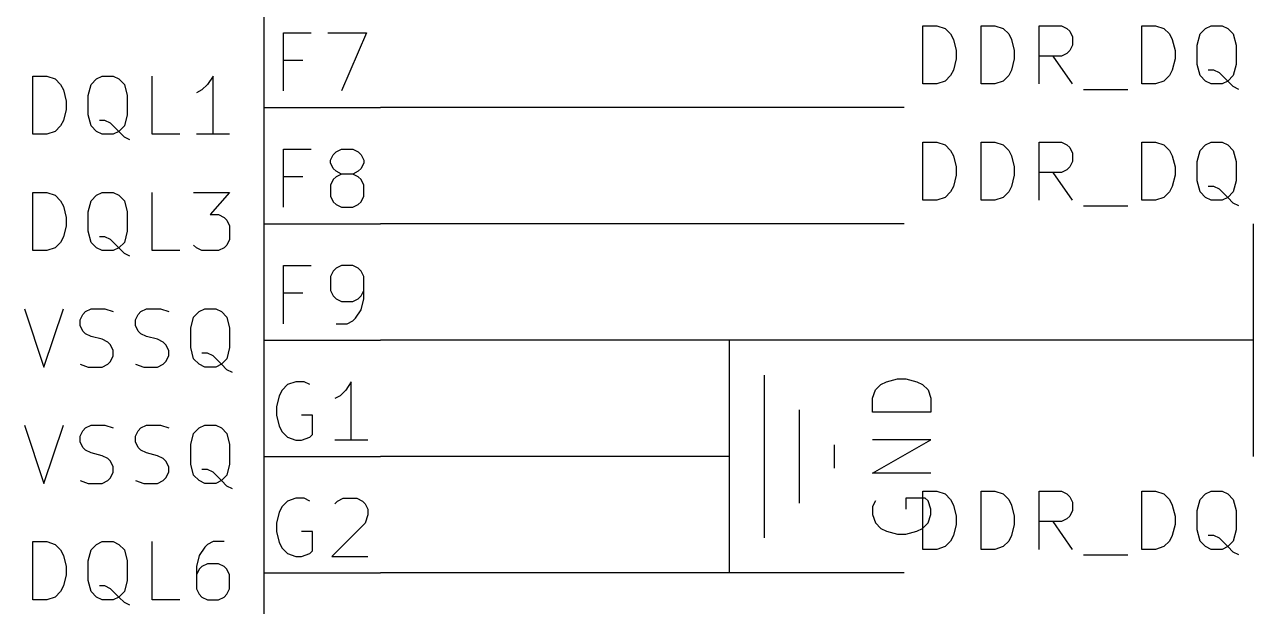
# Model space of a CAD drawing. Header units: millimetres. Extents: x 3 to 246, y -195 to -4.
# Drawn here: x 62.08 to 88.9, y -102.33 to -89.63 of the extents above; entities that cross this region are included whole.
import ezdxf

# ---------------------------------------------------------------- set-up
doc = ezdxf.new("R2010")
doc.units = ezdxf.units.MM
for name, color, linetype in [('GREENSIXTYFIVE', 129, 'CONTINUOUS'), ('LIGHTGREEN', 92, 'CONTINUOUS'), ('LIGHTRED', 12, 'CONTINUOUS'), ('RED', 14, 'CONTINUOUS'), ('REDSIX', 19, 'CONTINUOUS')]:
    doc.layers.add(name, color=color, linetype=linetype)

msp = doc.modelspace()

# ---------------------------------------------------------------- linework, layer by layer
at = {"layer": 'GREENSIXTYFIVE', "linetype": 'CONTINUOUS'}
for p, q in [((62.2662, -92.0275), (62.2662, -90.7575)), ((62.2662, -90.7575), (62.5686, -90.7575)), ((62.5686, -90.7575), (62.75, -90.818)), ((62.75, -90.818), (62.871, -90.939)), ((63.5362, -90.939), (63.6572, -90.818)), ((63.6572, -90.818), (63.7781, -90.7575)), ((63.7781, -90.7575), (64.02, -90.7575)), ((64.02, -90.7575), (64.141, -90.818)), ((64.141, -90.818), (64.2619, -90.939)), ((64.8667, -92.0275), (64.8667, -90.7575)), ((66.1972, -90.7575), (66.0763, -90.939)), ((66.1972, -92.0275), (66.1972, -90.7575)), ((62.871, -90.939), (62.9315, -91.0599)), ((62.9315, -91.0599), (62.9919, -91.3018)), ((63.4758, -91.1809), (63.5362, -90.939)), ((64.2619, -90.939), (64.3224, -91.1809)), ((65.9553, -91.0599), (65.8344, -91.1204)), ((66.0763, -90.939), (65.9553, -91.0599)), ((62.9919, -91.3018), (62.9919, -91.4832)), ((63.4758, -91.6042), (63.4758, -91.1809)), ((64.3224, -91.1809), (64.3224, -91.6042)), ((62.9919, -91.4832), (62.9315, -91.7251)), ((63.5362, -91.8461), (63.4758, -91.6042)), ((64.3224, -91.6042), (64.2619, -91.8461)), ((62.75, -91.9671), (62.5686, -92.0275)), ((62.871, -91.8461), (62.75, -91.9671)), ((62.9315, -91.7251), (62.871, -91.8461)), ((63.6572, -91.9671), (63.5362, -91.8461)), ((63.7781, -92.0275), (63.6572, -91.9671)), ((63.8386, -91.7251), (63.7177, -91.7251)), ((63.9596, -91.7856), (63.8386, -91.7251)), ((64.141, -91.9671), (63.9596, -91.7856)), ((64.141, -91.9671), (64.02, -92.0275)), ((64.2619, -91.8461), (64.141, -91.9671)), ((64.2619, -92.088), (64.141, -91.9671)), ((62.5686, -92.0275), (62.2662, -92.0275)), ((64.02, -92.0275), (63.7781, -92.0275)), ((64.3829, -92.1485), (64.2619, -92.088)), ((65.4715, -92.0275), (64.8667, -92.0275)), ((66.5601, -92.0275), (65.8344, -92.0275)), ((62.2662, -94.5675), (62.2662, -93.2975)), ((62.2662, -93.2975), (62.5686, -93.2975)), ((62.5686, -93.2975), (62.75, -93.358)), ((63.6572, -93.358), (63.7781, -93.2975)), ((63.7781, -93.2975), (64.02, -93.2975)), ((64.02, -93.2975), (64.141, -93.358)), ((64.8667, -94.5675), (64.8667, -93.2975)), ((65.7739, -93.2975), (66.5601, -93.2975)), ((66.5601, -93.2975), (66.1367, -93.7813)), ((62.75, -93.358), (62.871, -93.479)), ((62.871, -93.479), (62.9315, -93.5999)), ((63.4758, -93.7209), (63.5362, -93.479)), ((63.5362, -93.479), (63.6572, -93.358)), ((64.141, -93.358), (64.2619, -93.479)), ((64.2619, -93.479), (64.3224, -93.7209)), ((62.9315, -93.5999), (62.9919, -93.8418)), ((62.9919, -93.8418), (62.9919, -94.0232)), ((63.4758, -94.1442), (63.4758, -93.7209)), ((64.3224, -93.7209), (64.3224, -94.1442)), ((66.1367, -93.7813), (66.3182, -93.7813)), ((66.3182, -93.7813), (66.4391, -93.8418)), ((66.4391, -93.8418), (66.4996, -93.9023)), ((62.9919, -94.0232), (62.9315, -94.2651)), ((66.4996, -93.9023), (66.5601, -94.0232)), ((66.5601, -94.0232), (66.5601, -94.3256)), ((62.871, -94.3861), (62.75, -94.5071)), ((62.9315, -94.2651), (62.871, -94.3861)), ((63.5362, -94.3861), (63.4758, -94.1442)), ((63.6572, -94.5071), (63.5362, -94.3861)), ((63.8386, -94.2651), (63.7177, -94.2651)), ((63.9596, -94.3256), (63.8386, -94.2651)), ((64.141, -94.5071), (63.9596, -94.3256)), ((64.2619, -94.3861), (64.141, -94.5071)), ((64.3224, -94.1442), (64.2619, -94.3861)), ((66.5601, -94.3256), (66.4996, -94.4466)), ((62.5686, -94.5675), (62.2662, -94.5675)), ((62.75, -94.5071), (62.5686, -94.5675)), ((63.7781, -94.5675), (63.6572, -94.5071)), ((64.02, -94.5675), (63.7781, -94.5675)), ((64.141, -94.5071), (64.02, -94.5675)), ((64.2619, -94.628), (64.141, -94.5071)), ((64.3829, -94.6885), (64.2619, -94.628)), ((65.4715, -94.5675), (64.8667, -94.5675)), ((65.8344, -94.5071), (65.7739, -94.4466)), ((65.9553, -94.5675), (65.8344, -94.5071)), ((66.3182, -94.5675), (65.9553, -94.5675)), ((66.4391, -94.5071), (66.3182, -94.5675)), ((66.4996, -94.4466), (66.4391, -94.5071)), ((62.0848, -95.8375), (62.5081, -97.1075)), ((62.5081, -97.1075), (62.9315, -95.8375)), ((63.2944, -96.0794), (63.3548, -95.9585)), ((63.3548, -95.9585), (63.4153, -95.898)), ((63.4153, -95.898), (63.5363, -95.8375)), ((63.5363, -95.8375), (63.8386, -95.8375)), ((63.8386, -95.8375), (64.0201, -95.898)), ((64.5039, -96.0794), (64.5643, -95.9585)), ((64.5643, -95.9585), (64.6248, -95.898)), ((64.6248, -95.898), (64.7458, -95.8375)), ((64.7458, -95.8375), (65.0481, -95.8375)), ((65.0481, -95.8375), (65.2296, -95.898)), ((65.7738, -96.019), (65.8948, -95.898)), ((65.8948, -95.898), (66.0157, -95.8375)), ((66.0157, -95.8375), (66.2576, -95.8375)), ((66.2576, -95.8375), (66.3786, -95.898)), ((66.3786, -95.898), (66.4995, -96.019)), ((63.2944, -96.2004), (63.2944, -96.0794)), ((63.3548, -96.3213), (63.2944, -96.2004)), ((64.5039, -96.2004), (64.5039, -96.0794)), ((64.5643, -96.3213), (64.5039, -96.2004)), ((65.7134, -96.2609), (65.7738, -96.019)), ((65.7134, -96.6842), (65.7134, -96.2609)), ((66.4995, -96.019), (66.56, -96.2609)), ((66.56, -96.2609), (66.56, -96.6842)), ((63.4153, -96.3818), (63.3548, -96.3213)), ((63.5363, -96.4423), (63.4153, -96.3818)), ((63.7782, -96.5028), (63.5363, -96.4423)), ((63.8991, -96.5632), (63.7782, -96.5028)), ((64.6248, -96.3818), (64.5643, -96.3213)), ((64.7458, -96.4423), (64.6248, -96.3818)), ((64.9877, -96.5028), (64.7458, -96.4423)), ((65.1086, -96.5632), (64.9877, -96.5028)), ((63.9596, -96.6237), (63.8991, -96.5632)), ((64.0201, -96.7447), (63.9596, -96.6237)), ((64.0201, -96.8656), (64.0201, -96.7447)), ((65.1691, -96.6237), (65.1086, -96.5632)), ((65.2296, -96.7447), (65.1691, -96.6237)), ((65.2296, -96.8656), (65.2296, -96.7447)), ((65.7738, -96.9261), (65.7134, -96.6842)), ((66.56, -96.6842), (66.4995, -96.9261)), ((63.2944, -97.0471), (63.4758, -97.1075)), ((63.7782, -97.1075), (63.8991, -97.0471)), ((63.8991, -97.0471), (63.9596, -96.9866)), ((63.9596, -96.9866), (64.0201, -96.8656)), ((64.5039, -97.0471), (64.6853, -97.1075)), ((64.9877, -97.1075), (65.1086, -97.0471)), ((65.1086, -97.0471), (65.1691, -96.9866)), ((65.1691, -96.9866), (65.2296, -96.8656)), ((65.8948, -97.0471), (65.7738, -96.9261)), ((66.0157, -97.1075), (65.8948, -97.0471)), ((66.0762, -96.8051), (65.9553, -96.8051)), ((66.1972, -96.8656), (66.0762, -96.8051)), ((66.3786, -97.0471), (66.1972, -96.8656)), ((66.3786, -97.0471), (66.2576, -97.1075)), ((66.4995, -96.9261), (66.3786, -97.0471)), ((66.4995, -97.168), (66.3786, -97.0471)), ((63.4758, -97.1075), (63.7782, -97.1075)), ((64.6853, -97.1075), (64.9877, -97.1075)), ((66.2576, -97.1075), (66.0157, -97.1075)), ((66.6205, -97.2285), (66.4995, -97.168)), ((80.6497, -97.6084), (80.7707, -97.4874)), ((80.7707, -97.4874), (80.8916, -97.4269)), ((80.8916, -97.4269), (81.1335, -97.3665)), ((81.1335, -97.3665), (81.3149, -97.3665)), ((81.3149, -97.3665), (81.5568, -97.4269)), ((81.5568, -97.4269), (81.6778, -97.4874)), ((81.6778, -97.4874), (81.7988, -97.6084)), ((80.5892, -97.7898), (80.6497, -97.6084)), ((80.5892, -98.0922), (80.5892, -97.7898)), ((81.7988, -97.6084), (81.8592, -97.7898)), ((81.8592, -97.7898), (81.8592, -98.0922)), ((81.8592, -98.0922), (80.5892, -98.0922)), ((62.0848, -98.3775), (62.5081, -99.6475)), ((62.5081, -99.6475), (62.9315, -98.3775)), ((63.4153, -98.438), (63.5363, -98.3775)), ((63.5363, -98.3775), (63.8386, -98.3775)), ((63.8386, -98.3775), (64.0201, -98.438)), ((64.6248, -98.438), (64.7458, -98.3775)), ((64.7458, -98.3775), (65.0481, -98.3775)), ((65.0481, -98.3775), (65.2296, -98.438)), ((65.8948, -98.438), (66.0157, -98.3775)), ((66.0157, -98.3775), (66.2576, -98.3775)), ((66.2576, -98.3775), (66.3786, -98.438)), ((63.2944, -98.6194), (63.3548, -98.4985)), ((63.2944, -98.7404), (63.2944, -98.6194)), ((63.3548, -98.4985), (63.4153, -98.438)), ((64.5039, -98.6194), (64.5643, -98.4985)), ((64.5039, -98.7404), (64.5039, -98.6194)), ((64.5643, -98.4985), (64.6248, -98.438)), ((65.7134, -98.8009), (65.7738, -98.559)), ((65.7738, -98.559), (65.8948, -98.438)), ((66.3786, -98.438), (66.4995, -98.559)), ((66.4995, -98.559), (66.56, -98.8009)), ((63.3548, -98.8613), (63.2944, -98.7404)), ((63.4153, -98.9218), (63.3548, -98.8613)), ((63.5363, -98.9823), (63.4153, -98.9218)), ((64.5643, -98.8613), (64.5039, -98.7404)), ((64.6248, -98.9218), (64.5643, -98.8613)), ((64.7458, -98.9823), (64.6248, -98.9218)), ((65.7134, -99.2242), (65.7134, -98.8009)), ((66.56, -98.8009), (66.56, -99.2242)), ((80.5892, -99.4227), (81.8592, -98.697)), ((81.8592, -98.697), (80.5892, -98.697)), ((63.7782, -99.0428), (63.5363, -98.9823)), ((63.8991, -99.1032), (63.7782, -99.0428)), ((63.9596, -99.1637), (63.8991, -99.1032)), ((64.0201, -99.2847), (63.9596, -99.1637)), ((64.9877, -99.0428), (64.7458, -98.9823)), ((65.1086, -99.1032), (64.9877, -99.0428)), ((65.1691, -99.1637), (65.1086, -99.1032)), ((65.2296, -99.2847), (65.1691, -99.1637)), ((63.9596, -99.5266), (64.0201, -99.4056)), ((64.0201, -99.4056), (64.0201, -99.2847)), ((65.1691, -99.5266), (65.2296, -99.4056)), ((65.2296, -99.4056), (65.2296, -99.2847)), ((65.7738, -99.4661), (65.7134, -99.2242)), ((65.8948, -99.5871), (65.7738, -99.4661)), ((66.0762, -99.3451), (65.9553, -99.3451)), ((66.1972, -99.4056), (66.0762, -99.3451)), ((66.3786, -99.5871), (66.1972, -99.4056)), ((66.4995, -99.4661), (66.3786, -99.5871)), ((66.56, -99.2242), (66.4995, -99.4661)), ((81.8592, -99.4227), (80.5892, -99.4227)), ((63.2944, -99.5871), (63.4758, -99.6475)), ((63.4758, -99.6475), (63.7782, -99.6475)), ((63.7782, -99.6475), (63.8991, -99.5871)), ((63.8991, -99.5871), (63.9596, -99.5266)), ((64.5039, -99.5871), (64.6853, -99.6475)), ((64.6853, -99.6475), (64.9877, -99.6475)), ((64.9877, -99.6475), (65.1086, -99.5871)), ((65.1086, -99.5871), (65.1691, -99.5266)), ((66.0157, -99.6475), (65.8948, -99.5871)), ((66.2576, -99.6475), (66.0157, -99.6475)), ((66.3786, -99.5871), (66.2576, -99.6475)), ((66.4995, -99.708), (66.3786, -99.5871)), ((66.6205, -99.7685), (66.4995, -99.708)), ((81.7383, -99.967), (81.3149, -99.967)), ((81.3149, -99.967), (81.3149, -100.2089)), ((81.7988, -100.0274), (81.7383, -99.967)), ((80.6497, -100.0274), (80.5892, -100.1484)), ((80.5892, -100.1484), (80.5892, -100.3298)), ((81.8592, -100.2089), (81.7988, -100.0274)), ((81.8592, -100.3298), (81.8592, -100.2089)), ((80.5892, -100.3298), (80.6497, -100.5112)), ((80.6497, -100.5112), (80.7707, -100.6322)), ((81.6778, -100.6322), (81.7988, -100.5112)), ((81.7988, -100.5112), (81.8592, -100.3298)), ((80.7707, -100.6322), (80.8916, -100.6927)), ((80.8916, -100.6927), (81.1335, -100.7531)), ((81.1335, -100.7531), (81.3149, -100.7531)), ((81.3149, -100.7531), (81.5568, -100.6927)), ((81.5568, -100.6927), (81.6778, -100.6322)), ((62.2662, -102.1875), (62.2662, -100.9175)), ((62.2662, -100.9175), (62.5686, -100.9175)), ((62.5686, -100.9175), (62.75, -100.978)), ((62.75, -100.978), (62.871, -101.099)), ((63.5362, -101.099), (63.6572, -100.978)), ((63.6572, -100.978), (63.7781, -100.9175)), ((63.7781, -100.9175), (64.02, -100.9175)), ((64.02, -100.9175), (64.141, -100.978)), ((64.141, -100.978), (64.2619, -101.099)), ((64.8667, -102.1875), (64.8667, -100.9175)), ((66.0158, -101.0385), (65.8948, -101.2199)), ((66.0763, -100.978), (66.0158, -101.0385)), ((66.1972, -100.9175), (66.0763, -100.978)), ((66.4391, -100.9175), (66.1972, -100.9175)), ((62.871, -101.099), (62.9315, -101.2199)), ((62.9315, -101.2199), (62.9919, -101.4618)), ((63.4758, -101.3409), (63.5362, -101.099)), ((63.4758, -101.7642), (63.4758, -101.3409)), ((64.2619, -101.099), (64.3224, -101.3409)), ((64.3224, -101.3409), (64.3224, -101.7642)), ((65.8948, -101.2199), (65.8344, -101.4618)), ((62.9919, -101.4618), (62.9919, -101.6432)), ((65.8344, -101.4618), (65.8344, -101.9456)), ((65.8948, -101.5223), (65.8344, -101.6432)), ((65.9553, -101.4618), (65.8948, -101.5223)), ((66.0763, -101.4013), (65.9553, -101.4618)), ((66.3182, -101.4013), (66.0763, -101.4013)), ((66.4391, -101.4618), (66.3182, -101.4013)), ((66.4996, -101.5223), (66.4391, -101.4618)), ((66.5601, -101.6432), (66.4996, -101.5223)), ((62.9315, -101.8851), (62.871, -102.0061)), ((62.9919, -101.6432), (62.9315, -101.8851)), ((63.5362, -102.0061), (63.4758, -101.7642)), ((63.8386, -101.8851), (63.7177, -101.8851)), ((63.9596, -101.9456), (63.8386, -101.8851)), ((64.3224, -101.7642), (64.2619, -102.0061)), ((66.5601, -101.9456), (66.5601, -101.6432)), ((62.75, -102.1271), (62.5686, -102.1875)), ((62.871, -102.0061), (62.75, -102.1271)), ((63.6572, -102.1271), (63.5362, -102.0061)), ((63.7781, -102.1875), (63.6572, -102.1271)), ((64.141, -102.1271), (63.9596, -101.9456)), ((64.141, -102.1271), (64.02, -102.1875)), ((64.2619, -102.0061), (64.141, -102.1271)), ((64.2619, -102.248), (64.141, -102.1271)), ((65.8344, -101.9456), (65.8948, -102.0666)), ((65.8948, -102.0666), (65.9553, -102.1271)), ((65.9553, -102.1271), (66.0763, -102.1875)), ((66.3182, -102.1875), (66.4391, -102.1271)), ((66.4391, -102.1271), (66.4996, -102.0666)), ((66.4996, -102.0666), (66.5601, -101.9456)), ((62.5686, -102.1875), (62.2662, -102.1875)), ((64.02, -102.1875), (63.7781, -102.1875)), ((64.3829, -102.3085), (64.2619, -102.248)), ((65.4715, -102.1875), (64.8667, -102.1875)), ((66.0763, -102.1875), (66.3182, -102.1875))]:
    msp.add_line(p, q, dxfattribs=at)
at = {"layer": 'LIGHTGREEN', "linetype": 'CONTINUOUS'}
for p, q in [((81.28, -91.44), (69.85, -91.44)), ((81.28, -93.98), (69.85, -93.98)), ((86.36, -96.52), (69.85, -96.52)), ((74.93, -99.06), (69.85, -99.06)), ((81.28, -101.6), (69.85, -101.6))]:
    msp.add_line(p, q, dxfattribs=at)
at = {"layer": 'LIGHTRED', "linetype": 'CONTINUOUS'}
for p, q in [((67.7333, -91.0813), (67.7333, -89.8113)), ((67.7333, -89.8113), (68.3381, -89.8113)), ((68.701, -89.8113), (69.5476, -89.8113)), ((69.5476, -89.8113), (69.0034, -91.0813)), ((68.1567, -90.4161), (67.7333, -90.4161)), ((67.7333, -93.6213), (67.7333, -92.3513)), ((67.7333, -92.3513), (68.3381, -92.3513)), ((68.7615, -92.5932), (68.8219, -92.4723)), ((68.8219, -92.4723), (68.8824, -92.4118)), ((68.8824, -92.4118), (69.0034, -92.3513)), ((69.0034, -92.3513), (69.2453, -92.3513)), ((69.2453, -92.3513), (69.3662, -92.4118)), ((69.3662, -92.4118), (69.4267, -92.4723)), ((69.4267, -92.4723), (69.4872, -92.5932)), ((68.7615, -92.6537), (68.7615, -92.5932)), ((68.8219, -92.7747), (68.7615, -92.6537)), ((68.8824, -92.8351), (68.8219, -92.7747)), ((69.4267, -92.7747), (69.3662, -92.8351)), ((69.4872, -92.6537), (69.4267, -92.7747)), ((69.4872, -92.5932), (69.4872, -92.6537)), ((68.1567, -92.9561), (67.7333, -92.9561)), ((68.8219, -93.0166), (68.7615, -93.1375)), ((68.8824, -92.9561), (68.8219, -93.0166)), ((69.0034, -92.8956), (68.8824, -92.8351)), ((69.0034, -92.8956), (68.8824, -92.9561)), ((69.2453, -92.8956), (69.0034, -92.8956)), ((69.3662, -92.8351), (69.2453, -92.8956)), ((69.3662, -92.9561), (69.2453, -92.8956)), ((69.4267, -93.0166), (69.3662, -92.9561)), ((69.4872, -93.1375), (69.4267, -93.0166)), ((68.7615, -93.1375), (68.7615, -93.3794)), ((69.4872, -93.3794), (69.4872, -93.1375)), ((68.7615, -93.3794), (68.8219, -93.5004)), ((68.8219, -93.5004), (68.8824, -93.5609)), ((68.8824, -93.5609), (69.0034, -93.6213)), ((69.2453, -93.6213), (69.3662, -93.5609)), ((69.3662, -93.5609), (69.4267, -93.5004)), ((69.4267, -93.5004), (69.4872, -93.3794)), ((69.0034, -93.6213), (69.2453, -93.6213)), ((67.7333, -96.1613), (67.7333, -94.8913)), ((67.7333, -94.8913), (68.3381, -94.8913)), ((69.0034, -94.8913), (68.8824, -94.9518)), ((69.2453, -94.8913), (69.0034, -94.8913)), ((69.3662, -94.9518), (69.2453, -94.8913)), ((68.8219, -95.0123), (68.7615, -95.1332)), ((68.7615, -95.1332), (68.7615, -95.4356)), ((68.8824, -94.9518), (68.8219, -95.0123)), ((69.4267, -95.0123), (69.3662, -94.9518)), ((69.4872, -95.1332), (69.4267, -95.0123)), ((69.4872, -95.617), (69.4872, -95.1332)), ((68.7615, -95.4356), (68.8219, -95.5566)), ((69.4267, -95.5566), (69.4872, -95.4356)), ((68.1567, -95.4961), (67.7333, -95.4961)), ((68.8219, -95.5566), (68.8824, -95.617)), ((68.8824, -95.617), (69.0034, -95.6775)), ((69.0034, -95.6775), (69.2453, -95.6775)), ((69.2453, -95.6775), (69.3662, -95.617)), ((69.3662, -95.617), (69.4267, -95.5566)), ((69.4267, -95.8589), (69.4872, -95.617)), ((69.3057, -96.0404), (69.4267, -95.8589)), ((68.8824, -96.1613), (69.1243, -96.1613)), ((69.1243, -96.1613), (69.2453, -96.1009)), ((69.2453, -96.1009), (69.3057, -96.0404)), ((67.8241, -97.4918), (67.7031, -97.6128)), ((68.0055, -97.4313), (67.8241, -97.4918)), ((68.1869, -97.4313), (68.0055, -97.4313)), ((68.3079, -97.4918), (68.1869, -97.4313)), ((69.215, -97.4313), (69.0941, -97.6128)), ((69.215, -98.7013), (69.215, -97.4313)), ((67.6426, -97.7337), (67.5822, -97.9756)), ((67.7031, -97.6128), (67.6426, -97.7337)), ((68.9731, -97.7337), (68.8522, -97.7942)), ((69.0941, -97.6128), (68.9731, -97.7337)), ((67.5822, -97.9756), (67.5822, -98.157)), ((67.5822, -98.157), (67.6426, -98.3989)), ((67.6426, -98.3989), (67.7031, -98.5199)), ((68.3683, -98.157), (68.1264, -98.157)), ((68.3683, -98.5804), (68.3683, -98.157)), ((67.7031, -98.5199), (67.8241, -98.6409)), ((67.8241, -98.6409), (68.0055, -98.7013)), ((68.1264, -98.7013), (68.3079, -98.6409)), ((68.3079, -98.6409), (68.3683, -98.5804)), ((68.0055, -98.7013), (68.1264, -98.7013)), ((69.5779, -98.7013), (68.8522, -98.7013)), ((68.0055, -99.9713), (67.8241, -100.0318)), ((68.1869, -99.9713), (68.0055, -99.9713)), ((68.3079, -100.0318), (68.1869, -99.9713)), ((68.9126, -100.0318), (69.0336, -99.9713)), ((69.0336, -99.9713), (69.336, -99.9713)), ((69.336, -99.9713), (69.4569, -100.0318)), ((67.6426, -100.2737), (67.5822, -100.5156)), ((67.7031, -100.1528), (67.6426, -100.2737)), ((67.8241, -100.0318), (67.7031, -100.1528)), ((68.8522, -100.0923), (68.9126, -100.0318)), ((69.4569, -100.0318), (69.5174, -100.0923)), ((69.5174, -100.0923), (69.5779, -100.2132)), ((69.5779, -100.2132), (69.5779, -100.3342)), ((67.5822, -100.5156), (67.5822, -100.697)), ((69.5174, -100.5156), (68.7917, -101.2413)), ((69.5779, -100.3342), (69.5174, -100.5156)), ((67.5822, -100.697), (67.6426, -100.9389)), ((68.3683, -100.697), (68.1264, -100.697)), ((68.3683, -101.1204), (68.3683, -100.697)), ((67.6426, -100.9389), (67.7031, -101.0599)), ((67.7031, -101.0599), (67.8241, -101.1809)), ((67.8241, -101.1809), (68.0055, -101.2413)), ((68.0055, -101.2413), (68.1264, -101.2413)), ((68.1264, -101.2413), (68.3079, -101.1809)), ((68.3079, -101.1809), (68.3683, -101.1204)), ((68.7917, -101.2413), (69.5779, -101.2413))]:
    msp.add_line(p, q, dxfattribs=at)
at = {"layer": 'RED', "linetype": 'CONTINUOUS'}
for p, q in [((67.31, -129.54), (67.31, -5.08)), ((67.31, -91.44), (69.85, -91.44)), ((67.31, -93.98), (69.85, -93.98)), ((88.9, -99.06), (88.9, -93.98)), ((67.31, -96.52), (69.85, -96.52)), ((77.47, -101.6), (77.47, -96.52)), ((88.9, -96.52), (86.36, -96.52)), ((78.232, -100.838), (78.232, -97.282)), ((78.994, -100.076), (78.994, -98.044)), ((79.756, -99.314), (79.756, -98.806)), ((67.31, -99.06), (69.85, -99.06)), ((77.47, -99.06), (74.93, -99.06)), ((67.31, -101.6), (69.85, -101.6))]:
    msp.add_line(p, q, dxfattribs=at)
at = {"layer": 'REDSIX', "linetype": 'CONTINUOUS'}
for p, q in [((81.6867, -90.9269), (81.6867, -89.6569)), ((81.6867, -89.6569), (81.9891, -89.6569)), ((81.9891, -89.6569), (82.1705, -89.7174)), ((82.1705, -89.7174), (82.2915, -89.8384)), ((82.9567, -90.9269), (82.9567, -89.6569)), ((82.9567, -89.6569), (83.2591, -89.6569)), ((83.2591, -89.6569), (83.4405, -89.7174)), ((83.4405, -89.7174), (83.5615, -89.8384)), ((84.2267, -90.9269), (84.2267, -89.6569)), ((84.2267, -89.6569), (84.7105, -89.6569)), ((84.7105, -89.6569), (84.8315, -89.7174)), ((84.8315, -89.7174), (84.892, -89.7779)), ((84.892, -89.7779), (84.9524, -89.8988)), ((86.4643, -90.9269), (86.4643, -89.6569)), ((86.4643, -89.6569), (86.7667, -89.6569)), ((86.7667, -89.6569), (86.9481, -89.7174)), ((86.9481, -89.7174), (87.0691, -89.8384)), ((87.7343, -89.8384), (87.8553, -89.7174)), ((87.8553, -89.7174), (87.9762, -89.6569)), ((87.9762, -89.6569), (88.2181, -89.6569)), ((88.2181, -89.6569), (88.3391, -89.7174)), ((88.3391, -89.7174), (88.46, -89.8384)), ((82.2915, -89.8384), (82.352, -89.9593)), ((82.352, -89.9593), (82.4124, -90.2012)), ((83.5615, -89.8384), (83.622, -89.9593)), ((83.622, -89.9593), (83.6824, -90.2012)), ((84.9524, -90.0803), (84.892, -90.2012)), ((84.9524, -89.8988), (84.9524, -90.0803)), ((87.0691, -89.8384), (87.1296, -89.9593)), ((87.1296, -89.9593), (87.19, -90.2012)), ((87.6739, -90.0803), (87.7343, -89.8384)), ((87.6739, -90.5036), (87.6739, -90.0803)), ((88.46, -89.8384), (88.5205, -90.0803)), ((88.5205, -90.0803), (88.5205, -90.5036)), ((82.4124, -90.2012), (82.4124, -90.3826)), ((83.6824, -90.2012), (83.6824, -90.3826)), ((84.7105, -90.3222), (84.2267, -90.3222)), ((84.9524, -90.9269), (84.5291, -90.3222)), ((84.8315, -90.2617), (84.7105, -90.3222)), ((84.892, -90.2012), (84.8315, -90.2617)), ((87.19, -90.2012), (87.19, -90.3826)), ((82.352, -90.6245), (82.2915, -90.7455)), ((82.4124, -90.3826), (82.352, -90.6245)), ((83.622, -90.6245), (83.5615, -90.7455)), ((83.6824, -90.3826), (83.622, -90.6245)), ((87.1296, -90.6245), (87.0691, -90.7455)), ((87.19, -90.3826), (87.1296, -90.6245)), ((87.7343, -90.7455), (87.6739, -90.5036)), ((88.0367, -90.6245), (87.9158, -90.6245)), ((88.1577, -90.685), (88.0367, -90.6245)), ((88.5205, -90.5036), (88.46, -90.7455)), ((82.1705, -90.8665), (81.9891, -90.9269)), ((82.2915, -90.7455), (82.1705, -90.8665)), ((83.4405, -90.8665), (83.2591, -90.9269)), ((83.5615, -90.7455), (83.4405, -90.8665)), ((86.9481, -90.8665), (86.7667, -90.9269)), ((87.0691, -90.7455), (86.9481, -90.8665)), ((87.8553, -90.8665), (87.7343, -90.7455)), ((87.9762, -90.9269), (87.8553, -90.8665)), ((88.3391, -90.8665), (88.1577, -90.685)), ((88.3391, -90.8665), (88.2181, -90.9269)), ((88.46, -90.7455), (88.3391, -90.8665)), ((88.46, -90.9874), (88.3391, -90.8665)), ((81.9891, -90.9269), (81.6867, -90.9269)), ((83.2591, -90.9269), (82.9567, -90.9269)), ((85.1944, -91.0479), (86.162, -91.0479)), ((86.7667, -90.9269), (86.4643, -90.9269)), ((88.2181, -90.9269), (87.9762, -90.9269)), ((88.581, -91.0479), (88.46, -90.9874)), ((81.6867, -93.4669), (81.6867, -92.1969)), ((81.6867, -92.1969), (81.9891, -92.1969)), ((81.9891, -92.1969), (82.1705, -92.2574)), ((82.9567, -93.4669), (82.9567, -92.1969)), ((82.9567, -92.1969), (83.2591, -92.1969)), ((83.2591, -92.1969), (83.4405, -92.2574)), ((84.2267, -93.4669), (84.2267, -92.1969)), ((84.2267, -92.1969), (84.7105, -92.1969)), ((84.7105, -92.1969), (84.8315, -92.2574)), ((86.4643, -93.4669), (86.4643, -92.1969)), ((86.4643, -92.1969), (86.7667, -92.1969)), ((86.7667, -92.1969), (86.9481, -92.2574)), ((87.8553, -92.2574), (87.9762, -92.1969)), ((87.9762, -92.1969), (88.2181, -92.1969)), ((88.2181, -92.1969), (88.3391, -92.2574)), ((82.1705, -92.2574), (82.2915, -92.3784)), ((82.2915, -92.3784), (82.352, -92.4993)), ((82.352, -92.4993), (82.4124, -92.7412)), ((83.4405, -92.2574), (83.5615, -92.3784)), ((83.5615, -92.3784), (83.622, -92.4993)), ((83.622, -92.4993), (83.6824, -92.7412)), ((84.8315, -92.2574), (84.892, -92.3179)), ((84.892, -92.3179), (84.9524, -92.4388)), ((84.9524, -92.4388), (84.9524, -92.6203)), ((86.9481, -92.2574), (87.0691, -92.3784)), ((87.0691, -92.3784), (87.1296, -92.4993)), ((87.1296, -92.4993), (87.19, -92.7412)), ((87.6739, -92.6203), (87.7343, -92.3784)), ((87.7343, -92.3784), (87.8553, -92.2574)), ((88.3391, -92.2574), (88.46, -92.3784)), ((88.46, -92.3784), (88.5205, -92.6203)), ((82.4124, -92.7412), (82.4124, -92.9226)), ((83.6824, -92.7412), (83.6824, -92.9226)), ((84.892, -92.7412), (84.8315, -92.8017)), ((84.9524, -92.6203), (84.892, -92.7412)), ((87.19, -92.7412), (87.19, -92.9226)), ((87.6739, -93.0436), (87.6739, -92.6203)), ((88.5205, -92.6203), (88.5205, -93.0436)), ((82.4124, -92.9226), (82.352, -93.1645)), ((83.6824, -92.9226), (83.622, -93.1645)), ((84.7105, -92.8622), (84.2267, -92.8622)), ((84.9524, -93.4669), (84.5291, -92.8622)), ((84.8315, -92.8017), (84.7105, -92.8622)), ((87.19, -92.9226), (87.1296, -93.1645)), ((87.7343, -93.2855), (87.6739, -93.0436)), ((88.5205, -93.0436), (88.46, -93.2855)), ((82.2915, -93.2855), (82.1705, -93.4065)), ((82.352, -93.1645), (82.2915, -93.2855)), ((83.5615, -93.2855), (83.4405, -93.4065)), ((83.622, -93.1645), (83.5615, -93.2855)), ((87.0691, -93.2855), (86.9481, -93.4065)), ((87.1296, -93.1645), (87.0691, -93.2855)), ((87.8553, -93.4065), (87.7343, -93.2855)), ((88.0367, -93.1645), (87.9158, -93.1645)), ((88.1577, -93.225), (88.0367, -93.1645)), ((88.3391, -93.4065), (88.1577, -93.225)), ((88.46, -93.2855), (88.3391, -93.4065)), ((81.9891, -93.4669), (81.6867, -93.4669)), ((82.1705, -93.4065), (81.9891, -93.4669)), ((83.2591, -93.4669), (82.9567, -93.4669)), ((83.4405, -93.4065), (83.2591, -93.4669)), ((86.7667, -93.4669), (86.4643, -93.4669)), ((86.9481, -93.4065), (86.7667, -93.4669)), ((87.9762, -93.4669), (87.8553, -93.4065)), ((88.2181, -93.4669), (87.9762, -93.4669)), ((88.3391, -93.4065), (88.2181, -93.4669)), ((88.46, -93.5274), (88.3391, -93.4065)), ((88.581, -93.5879), (88.46, -93.5274)), ((85.1944, -93.5879), (86.162, -93.5879)), ((81.6867, -101.0869), (81.6867, -99.8169)), ((81.6867, -99.8169), (81.9891, -99.8169)), ((81.9891, -99.8169), (82.1705, -99.8774)), ((82.1705, -99.8774), (82.2915, -99.9984)), ((82.2915, -99.9984), (82.352, -100.1193)), ((82.9567, -101.0869), (82.9567, -99.8169)), ((82.9567, -99.8169), (83.2591, -99.8169)), ((83.2591, -99.8169), (83.4405, -99.8774)), ((83.4405, -99.8774), (83.5615, -99.9984)), ((83.5615, -99.9984), (83.622, -100.1193)), ((84.2267, -101.0869), (84.2267, -99.8169)), ((84.2267, -99.8169), (84.7105, -99.8169)), ((84.7105, -99.8169), (84.8315, -99.8774)), ((84.8315, -99.8774), (84.892, -99.9379)), ((84.892, -99.9379), (84.9524, -100.0588)), ((86.4643, -101.0869), (86.4643, -99.8169)), ((86.4643, -99.8169), (86.7667, -99.8169)), ((86.7667, -99.8169), (86.9481, -99.8774)), ((86.9481, -99.8774), (87.0691, -99.9984)), ((87.0691, -99.9984), (87.1296, -100.1193)), ((87.6739, -100.2403), (87.7343, -99.9984)), ((87.7343, -99.9984), (87.8553, -99.8774)), ((87.8553, -99.8774), (87.9762, -99.8169)), ((87.9762, -99.8169), (88.2181, -99.8169)), ((88.2181, -99.8169), (88.3391, -99.8774)), ((88.3391, -99.8774), (88.46, -99.9984)), ((88.46, -99.9984), (88.5205, -100.2403)), ((82.352, -100.1193), (82.4124, -100.3612)), ((83.622, -100.1193), (83.6824, -100.3612)), ((84.9524, -100.2403), (84.892, -100.3612)), ((84.9524, -100.0588), (84.9524, -100.2403)), ((87.1296, -100.1193), (87.19, -100.3612)), ((87.6739, -100.6636), (87.6739, -100.2403)), ((88.5205, -100.2403), (88.5205, -100.6636)), ((82.4124, -100.5426), (82.352, -100.7845)), ((82.4124, -100.3612), (82.4124, -100.5426)), ((83.6824, -100.5426), (83.622, -100.7845)), ((83.6824, -100.3612), (83.6824, -100.5426)), ((84.7105, -100.4822), (84.2267, -100.4822)), ((84.9524, -101.0869), (84.5291, -100.4822)), ((84.8315, -100.4217), (84.7105, -100.4822)), ((84.892, -100.3612), (84.8315, -100.4217)), ((87.19, -100.5426), (87.1296, -100.7845)), ((87.19, -100.3612), (87.19, -100.5426)), ((82.352, -100.7845), (82.2915, -100.9055)), ((83.622, -100.7845), (83.5615, -100.9055)), ((87.1296, -100.7845), (87.0691, -100.9055)), ((87.7343, -100.9055), (87.6739, -100.6636)), ((88.0367, -100.7845), (87.9158, -100.7845)), ((88.1577, -100.845), (88.0367, -100.7845)), ((88.5205, -100.6636), (88.46, -100.9055)), ((81.9891, -101.0869), (81.6867, -101.0869)), ((82.1705, -101.0265), (81.9891, -101.0869)), ((82.2915, -100.9055), (82.1705, -101.0265)), ((83.2591, -101.0869), (82.9567, -101.0869)), ((83.4405, -101.0265), (83.2591, -101.0869)), ((83.5615, -100.9055), (83.4405, -101.0265)), ((86.7667, -101.0869), (86.4643, -101.0869)), ((86.9481, -101.0265), (86.7667, -101.0869)), ((87.0691, -100.9055), (86.9481, -101.0265)), ((87.8553, -101.0265), (87.7343, -100.9055)), ((87.9762, -101.0869), (87.8553, -101.0265)), ((88.2181, -101.0869), (87.9762, -101.0869)), ((88.3391, -101.0265), (88.1577, -100.845)), ((88.3391, -101.0265), (88.2181, -101.0869)), ((88.46, -100.9055), (88.3391, -101.0265)), ((88.46, -101.1474), (88.3391, -101.0265)), ((85.1944, -101.2079), (86.162, -101.2079)), ((88.581, -101.2079), (88.46, -101.1474))]:
    msp.add_line(p, q, dxfattribs=at)

doc.saveas('drawing.dxf')
